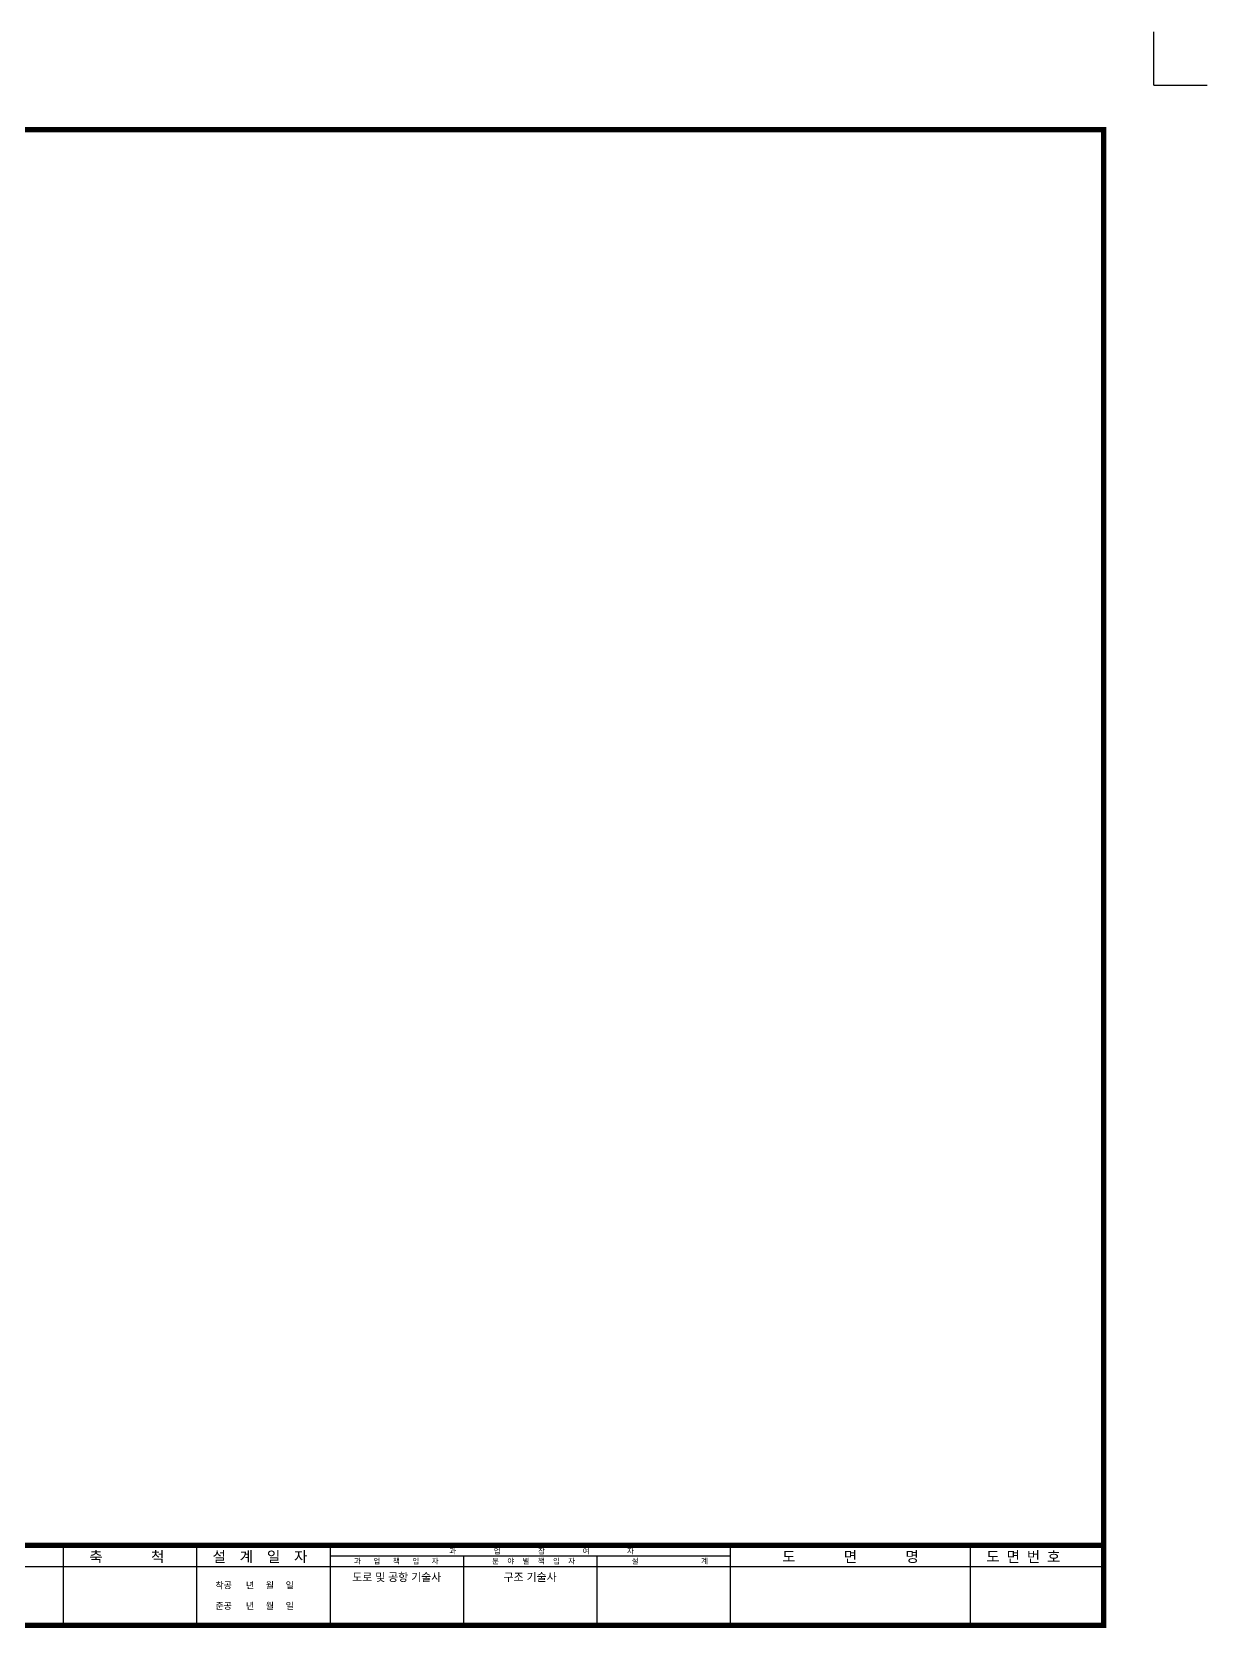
# Model space of a CAD drawing. Extents: x -20 to 861, y -20 to 614.
# Drawn here: x 420 to 861, y 16 to 614 of the extents above; entities that cross this region are included whole.
import ezdxf
from ezdxf.enums import TextEntityAlignment as Align

# ---------------------------------------------------------------- set-up
doc = ezdxf.new("R2010")
doc.units = 0
doc.header["$LTSCALE"] = 10
doc.header["$MEASUREMENT"] = 0
for name, color, linetype in [('2', 2, 'CONTINUOUS'), ('STR', 3, 'CONTINUOUS'), ('도각', 7, 'CONTINUOUS')]:
    doc.layers.add(name, color=color, linetype=linetype)
doc.styles.add('STYLE2', font='Dotum.ttf')
doc.styles.add('ZOOMING', font='romanc.shx', dxfattribs={"bigfont": 'whgtxt.shx'})

# ---------------------------------------------------------------- blocks, each defined once
blk = doc.blocks.new('$PP')
at = {"layer": 'STR'}
for q in [(0, 20), (20, 0)]:
    blk.add_line((0, 0), q, dxfattribs=at)

msp = doc.modelspace()

# ---------------------------------------------------------------- linework, layer by layer
at = {"layer": '2'}
for p, q in [((432.25, 46.9), (432.25, 16.6)), ((682.25, 46.6), (432.25, 46.6)), ((682.25, 46.6), (432.25, 46.6)), ((482.25, 46.9), (482.25, 16.6)), ((532.25, 46.9), (532.25, 16.6)), ((682.25, 42.6), (532.25, 42.6)), ((582.25, 42.6), (582.25, 16.6)), ((632.25, 42.6), (632.25, 16.6)), ((682.25, 46.9), (682.25, 16.6)), ((772.25, 46.9), (772.25, 16.6)), ((822.25, 38.6), (312.25, 38.6))]:
    msp.add_line(p, q, dxfattribs=at)
at = {"layer": '2', "const_width": 2}
msp.add_lwpolyline([(42.25, 577.4), (822.25, 577.4), (822.25, 16.6), (42.25, 16.6)], close=True, dxfattribs=at)
msp.add_lwpolyline([(42.25, 46.6), (822.25, 46.6)], dxfattribs=at)

# ---------------------------------------------------------------- block references
at = {"layer": '도각'}
msp.add_blockref('$PP', (841, 594), dxfattribs=at)

# ---------------------------------------------------------------- texts
at = {"layer": '2', "style": 'STYLE2'}
for s, p in [('도로 및 공항 기술사', (557.25, 33.19)), ('구조 기술사', (607.25, 33.2))]:
    msp.add_text(s, height=3, dxfattribs=at).set_placement(p, align=Align.CENTER)
for s, p in [('착공      년     월     일', (489.28, 30.45)), ('준공      년     월     일', (489.28, 22.75))]:
    msp.add_text(s, height=2.4, dxfattribs=at).set_placement(p)
at = {"layer": '2', "attachment_point": 1, "style": 'ZOOMING'}
for s, insert, char_height in [('\\f돋움체|b0|i0|c129|p49;축       척', (442, 44.37), 4), ('\\f돋움체|b0|i0|c129|p49;설  계  일  자', (488.2, 44.37), 4), ('\\f돋움체|b0|i0|c129|p49;과   업   책   임   자', (541.27, 41.7), 2), ('\\f돋움체|b0|i0|c129|p49;과         업         참         여         자', (576.94, 45.43), 2), ('\\f돋움체|b0|i0|c129|p49;분  야  별  책  임  자', (593, 41.7), 2), ('\\f돋움체|b0|i0|c129|p49;설               계', (645.3, 41.7), 2), ('\\f돋움체|b0|i0|c129|p49;도       면       명', (701.71, 44.37), 4), ('\\f돋움체|b0|i0|c129|p49;도 면 번 호', (778.22, 44.37), 4)]:
    msp.add_mtext(s, dxfattribs=dict(at, insert=insert, char_height=char_height))

doc.saveas('drawing.dxf')
